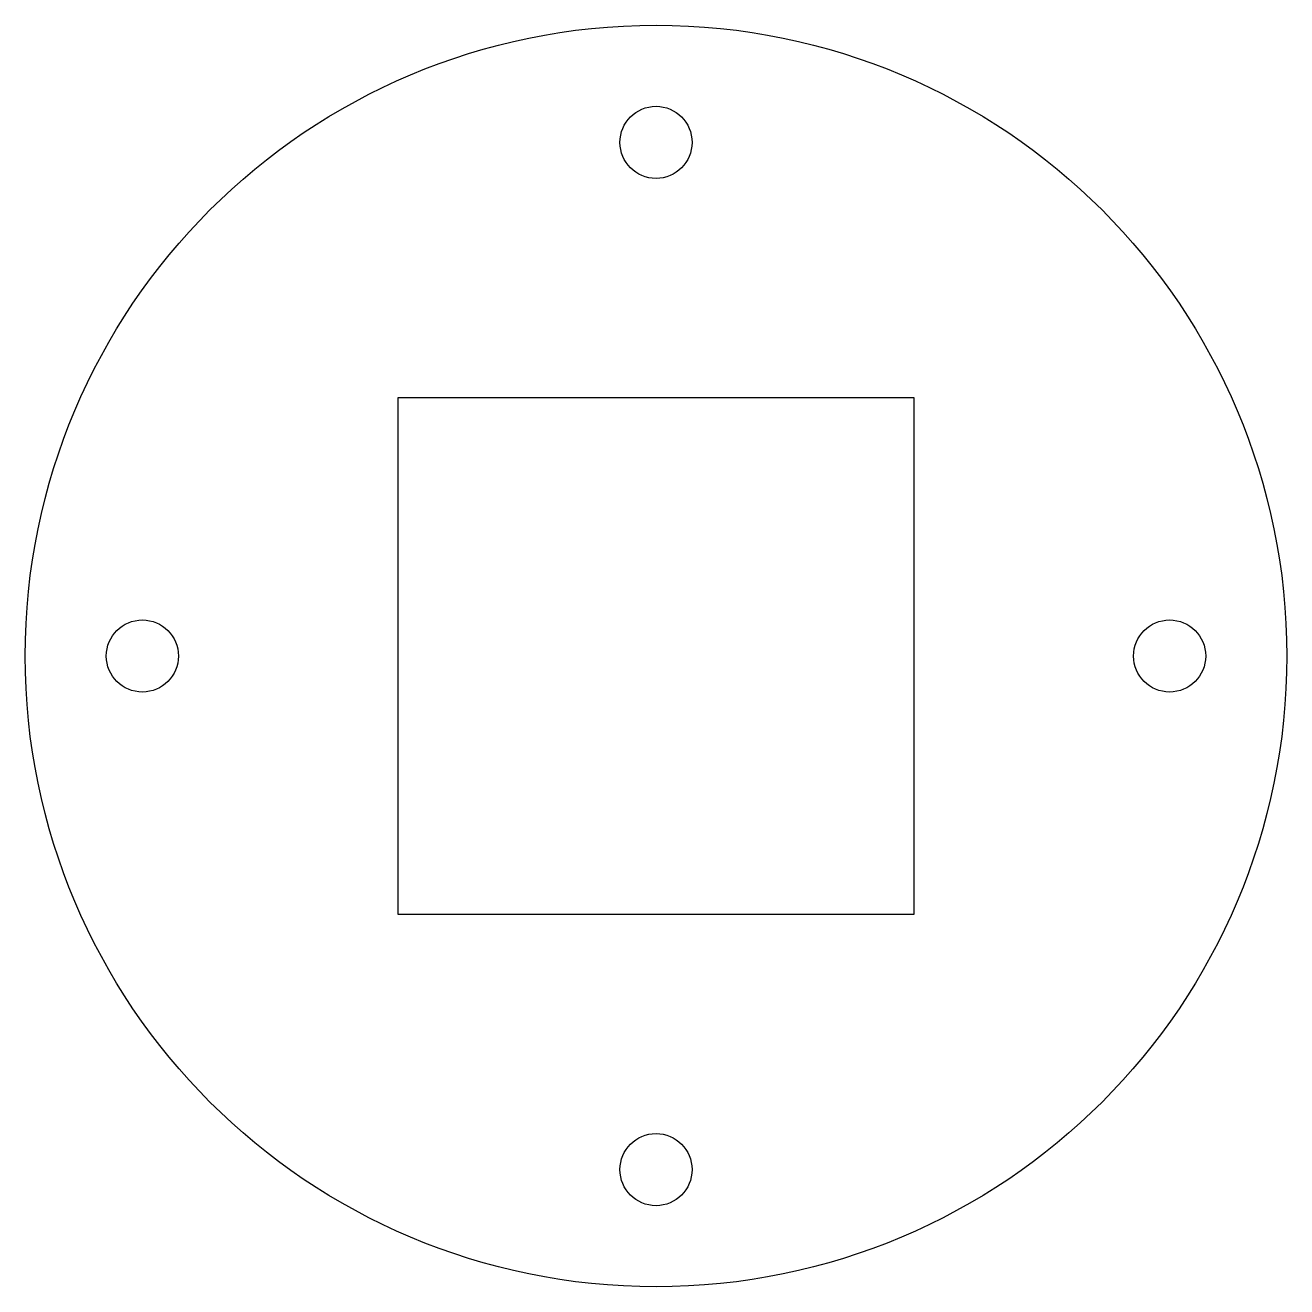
# Model space of a CAD drawing. Header units: millimetres. Extents: x -52 to 52, y -52 to 52.
import ezdxf

# ---------------------------------------------------------------- set-up
doc = ezdxf.new("R2010")
doc.units = ezdxf.units.MM

msp = doc.modelspace()

# ---------------------------------------------------------------- linework, layer by layer
at = {"color": 7, "linetype": 'Continuous', "lineweight": 25}
for p, q in [((-21.5, 21.5), (-21.5, -21.5)), ((21.5, 21.5), (-21.5, 21.5)), ((21.5, -21.5), (21.5, 21.5)), ((-21.5, -21.5), (21.5, -21.5))]:
    msp.add_line(p, q, dxfattribs=at)
for centre, radius in [((0, 0), 52.5), ((0, 42.75), 3), ((-42.75, 0), 3), ((42.75, 0), 3), ((0, -42.75), 3)]:
    msp.add_circle(centre, radius, dxfattribs=at)

doc.saveas('drawing.dxf')
